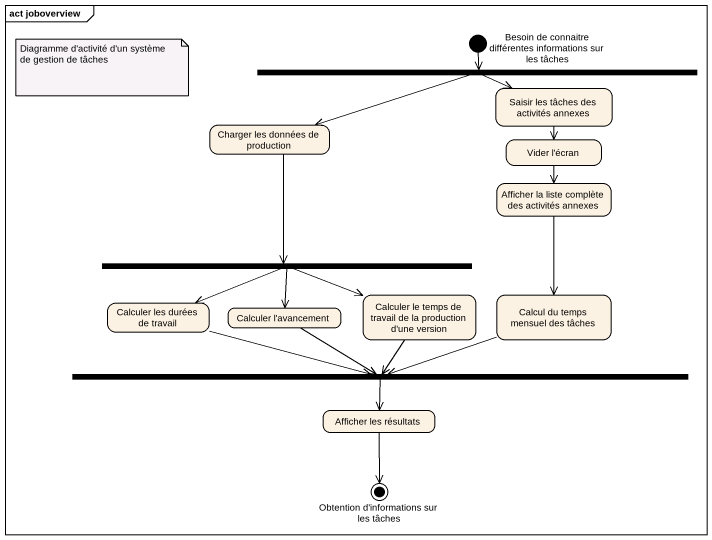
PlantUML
@startuml
mainframe act joboverview
hide empty description
state "Besoin de connaitre différentes informations sur les tâches" as Besoin_de_connaitre <<start>>
state fork1 <<fork>>
state "Saisir les tâches des activités annexes" as Saisir_les_tâches_des
state "Charger les données de production" as Charger_les_données_de
state "Vider l'écran" as Vider_l_écran
state "Afficher la liste complète des activités annexes" as Afficher_la_liste_complète
state fork2 <<fork>>
state "Calculer les durées de travail" as Calculer_les_durées_de
state "Calculer l'avancement" as Calculer_l_avancement
state "Calculer le temps de travail de la production d'une version" as Calculer_le_temps_de
state "Calcul du temps mensuel des tâches" as Calcul_du_temps_mensuel_des
state fork3 <<join>>
state "Afficher les résultats" as Afficher_les_résultats
state "Obtention d'informations sur les tâches" as Obtention_d_informations <<end>>
Besoin_de_connaitre --> fork1
fork1 -right-> Saisir_les_tâches_des
fork1 -left-> Charger_les_données_de
Saisir_les_tâches_des --> Vider_l_écran
Charger_les_données_de --> fork2
Vider_l_écran --> Afficher_la_liste_complète
Afficher_la_liste_complète --> Calcul_du_temps_mensuel_des
fork2 -left-> Calculer_les_durées_de
fork2 --> Calculer_l_avancement
fork2 -right-> Calculer_le_temps_de
Calculer_les_durées_de -right-> fork3
Calculer_l_avancement --> fork3
Calculer_le_temps_de --> fork3
Calcul_du_temps_mensuel_des -left-> fork3
fork3 --> Afficher_les_résultats
Afficher_les_résultats --> Obtention_d_informations
note as N1
  Diagramme d'activité d'un système de gestion de tâches
end note
@enduml
